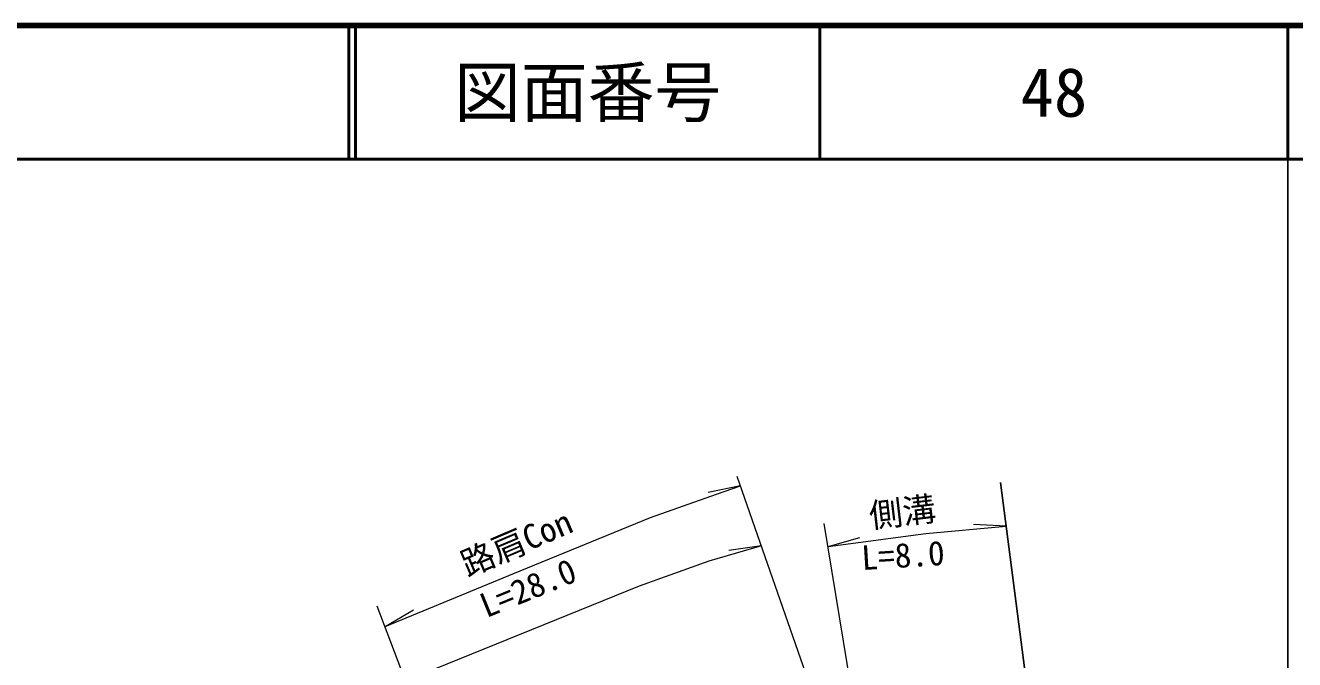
# Model space of a CAD drawing. Units: millimetres at full size, sheet at 1:1000; details may follow other scales. Extents: x 40000 to 680000, y 20000 to 380000.
# Drawn here: x 484565 to 579500, y 332564 to 380000 of the extents above; entities that cross this region are included whole.
import ezdxf
from ezdxf.enums import TextEntityAlignment as Align

# ---------------------------------------------------------------- set-up
doc = ezdxf.new("R2010")
doc.units = ezdxf.units.MM
doc.header["$LTSCALE"] = 1000
for name, color, linetype, lineweight in [('M-BMK-OTRS', 5, 'Continuous', 25), ('M-STR-HTXT', 7, 'Continuous', 13), ('M-TTL', 2, 'Continuous', 140), ('M-TTL-BAND', 7, 'Continuous', 25), ('M-TTL-LINE', 7, 'Continuous', 50)]:
    doc.layers.add(name, color=color, linetype=linetype, lineweight=lineweight)
doc.layers.add('M-TTL-TXT', color=7, linetype='Continuous')
doc.styles.add('ＭＳ ゴシック', font='')
doc.styles.get('ＭＳ ゴシック').set_extended_font_data('MS Gothic')

msp = doc.modelspace()

# ---------------------------------------------------------------- linework, layer by layer
at = {"layer": 'M-BMK-OTRS'}
msp.add_line((566442, 276683), (557504, 345821), dxfattribs=at)
at = {"layer": 'M-STR-HTXT'}
for p, q in [((546974, 320021), (537804, 346269)), ((538054, 345552), (535647, 345073)), ((547839, 321268), (544322, 342750)), ((557928, 342541), (555476, 342666)), ((539616, 341081), (537187, 340726)), ((544604, 341025), (546968, 341688)), ((518903, 315431), (510889, 336563)), ((511468, 335036), (513585, 336279))]:
    msp.add_line(p, q, dxfattribs=at)
for points in [[(511468, 335036), (521563, 339200), (531318, 343204), (536270, 344929), (538054, 345552)], [(544604, 341025), (551905, 342007), (557928, 342541)], [(539616, 341081), (535675, 339927), (530466, 338053), (509887, 329706), (496901, 324542), (477990, 317047), (467051, 312694), (460199, 310000), (457266, 309146), (454513, 308457), (449807, 307698), (446306, 307291), (440892, 306966), (436944, 306954), (431927, 307454), (424291, 308711), (415476, 310445), (399215, 313726)]]:
    msp.add_lwpolyline(points, dxfattribs=at)
at = {"layer": 'M-TTL'}
msp.add_line((680000, 380000), (40000, 380000), dxfattribs=at)
at = {"layer": 'M-TTL-BAND'}
msp.add_line((579000, 20000), (579000, 370000), dxfattribs=at)
at = {"layer": 'M-TTL-LINE'}
for p, q in [((508747, 380000), (508747, 370000)), ((509247, 380000), (509247, 370000)), ((543997, 380000), (543997, 370000)), ((579000, 380000), (579000, 370000)), ((40000, 370000), (680000, 370000))]:
    msp.add_line(p, q, dxfattribs=at)

# ---------------------------------------------------------------- texts
at = {"layer": 'M-STR-HTXT', "style": 'ＭＳ ゴシック'}
for s, rotation, p in [('側溝', 6.649, (547847, 341861)), ('路肩Con', 23.058, (517840, 338233)), ('L=8.0', 3.576, (547186, 338711)), ('L=28.0', 22.203, (519246, 335153))]:
    msp.add_text(s, height=1833, rotation=rotation, dxfattribs=at).set_placement(p, align=Align.BOTTOM_LEFT)
at = {"layer": 'M-TTL-TXT', "style": 'ＭＳ ゴシック'}
for s, p in [('図面番号', (526622, 375000)), ('48', (561497, 375000))]:
    msp.add_text(s, height=3666, dxfattribs=at).set_placement(p, align=Align.MIDDLE_CENTER)

doc.saveas('drawing.dxf')
